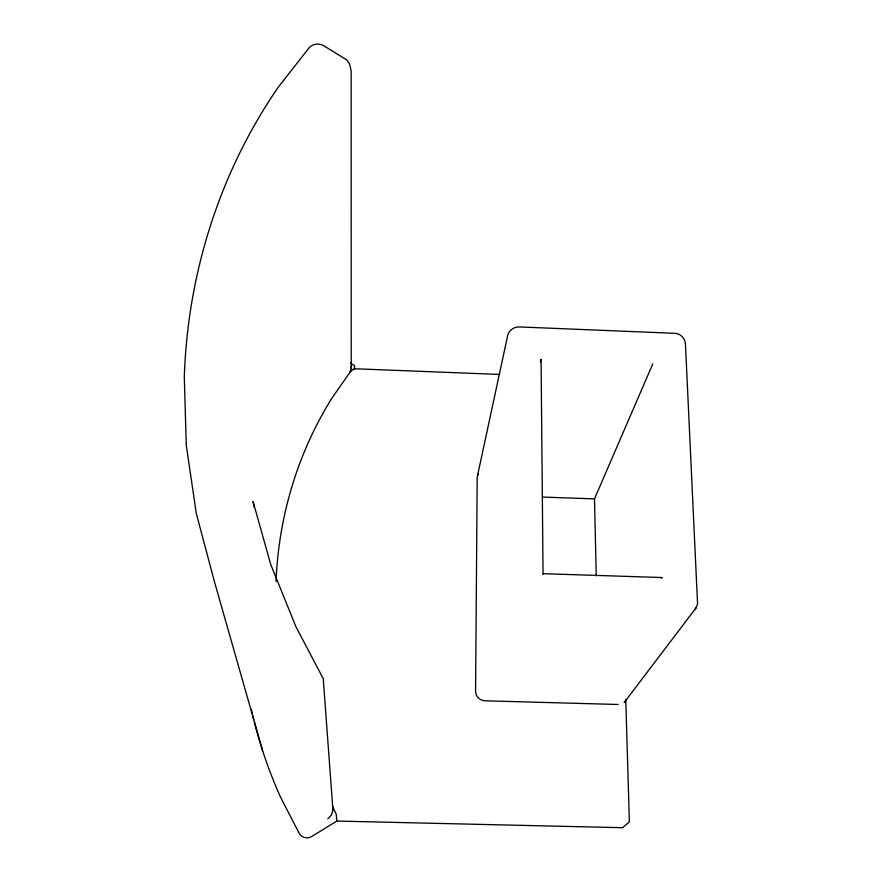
<?xml version="1.0" encoding="UTF-8"?>
<svg xmlns="http://www.w3.org/2000/svg" width="882" height="882" viewBox="0 0 882 882"><rect width="100%" height="100%" fill="white"/><g stroke="black" fill="none" stroke-linecap="round" stroke-linejoin="round"><path stroke-width="1.32" d="M354.542 369.591L354.553 365.743L350.408 363.097M254.016 506.952L253.068 501.527L270.686 564.37L295.944 626.793L323.242 678.633L332.922 809.874L331.478 815.012L327.806 818.838M262.66 750.869L214.668 582.517L196.322 513.522L186.256 445.201L184.294 376.801C187.712 273.596 219.805 171.637 278.701 86.601L309.009 47.948C312.57 43.637 319.207 43.009 323.892 45.787L346.758 59.943L349.459 63.482L351.157 70.891L351.223 368.5L349.834 372.513L331.665 398.51A433.646 398.51 34.9 0 0 276.022 581.536M477.515 475.696L507.756 335.16C509.245 330.265 513.986 326.77 519.123 326.924L674.906 333.319C680.452 333.473 684.972 338.258 685.435 343.649L697.563 603.927L696.229 607.654L624.202 702.546L625.305 701.102M540.357 361.973L541.074 359.327L543.058 574.27M596.243 575.77L594.49 498.881L652.823 363.781M694.465 609.98L696.229 607.654M349.834 372.513L353.814 368.72L499.278 374.431M629.241 821.969L622.604 827.702L336.836 821.054L311.831 836.467C307.531 839.256 301.28 837.657 299.009 833.027L280.443 796.942A458.475 423.117 35.7 0 1 254.402 722.292M661.202 578.074L662.217 577.534L543.036 573.697M618.073 704.486L485.045 700.804A9.581 9.316 28.2 0 1 475.574 691.135L477.195 477.857A9.063 8.39 12.9 0 1 478.43 473.7M542.54 497.062L594.49 498.881M332.448 806.115L336.262 814.362L336.836 821.054M332.668 807.228L332.922 809.874M351.047 366.361L351.223 368.5M625.779 699.404L629.351 821.252M253.74 719.679A458.475 423.117 35.7 0 1 252.792 715.776M252.186 713.163A458.475 423.117 35.7 0 1 251.304 709.249"/></g></svg>
